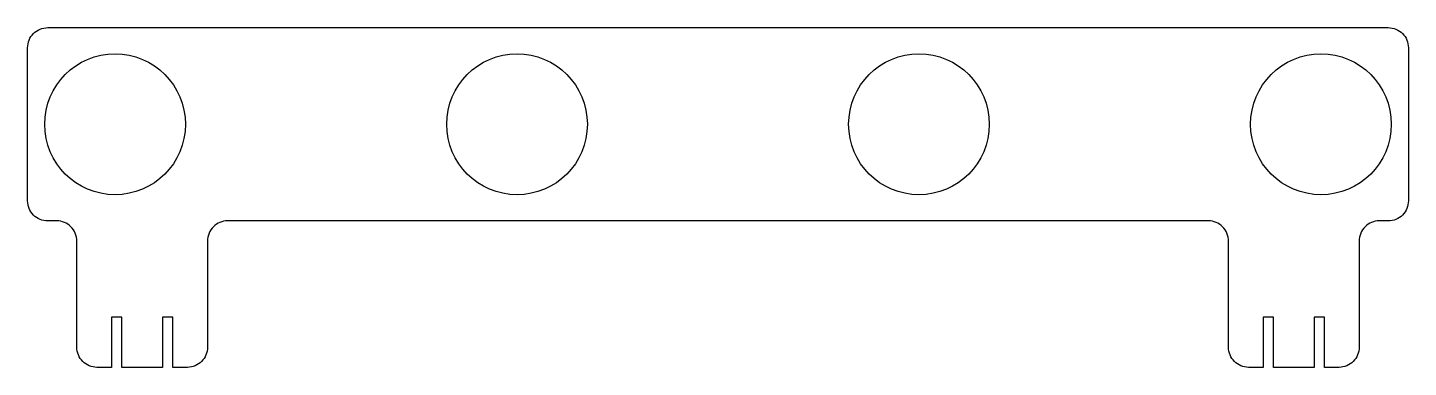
# Model space of a CAD drawing. Header units: millimetres. Extents: x -34.3 to 34.3, y -12.1 to 4.8.
import ezdxf

# ---------------------------------------------------------------- set-up
doc = ezdxf.new("R2010")
doc.units = ezdxf.units.MM
doc.layers.get('0').update_dxf_attribs({"linetype": 'CONTINUOUS'})

msp = doc.modelspace()

# ---------------------------------------------------------------- linework, layer by layer
msp.add_lwpolyline([(-31.9, -5.8, 0.414214), (-32.9, -4.8), (-33.35, -4.8, -0.414214), (-34.35, -3.8), (-34.35, 3.8, -0.414214), (-33.35, 4.8), (33.35, 4.8, -0.414214), (34.35, 3.8), (34.35, -3.8, -0.414214), (33.35, -4.8), (32.9, -4.8, 0.414214), (31.9, -5.8), (31.9, -11.075, -0.414214), (30.9, -12.075), (30.175, -12.075), (30.175, -9.575), (29.665, -9.575), (29.665, -12.075), (27.635, -12.075), (27.635, -9.575), (27.125, -9.575), (27.125, -12.075), (26.4, -12.075, -0.414214), (25.4, -11.075), (25.4, -5.8, 0.414214), (24.4, -4.8), (-24.4, -4.8, 0.414214), (-25.4, -5.8), (-25.4, -11.075, -0.414214), (-26.4, -12.075), (-27.125, -12.075), (-27.125, -9.575), (-27.635, -9.575), (-27.635, -12.075), (-29.665, -12.075), (-29.665, -9.575), (-30.175, -9.575), (-30.175, -12.075), (-30.9, -12.075, -0.414214), (-31.9, -11.075)], format="xyb", close=True)
for centre in [(-30, 0), (-10, 0), (10, 0), (30, 0)]:
    msp.add_circle(centre, 3.5)

doc.saveas('drawing.dxf')
